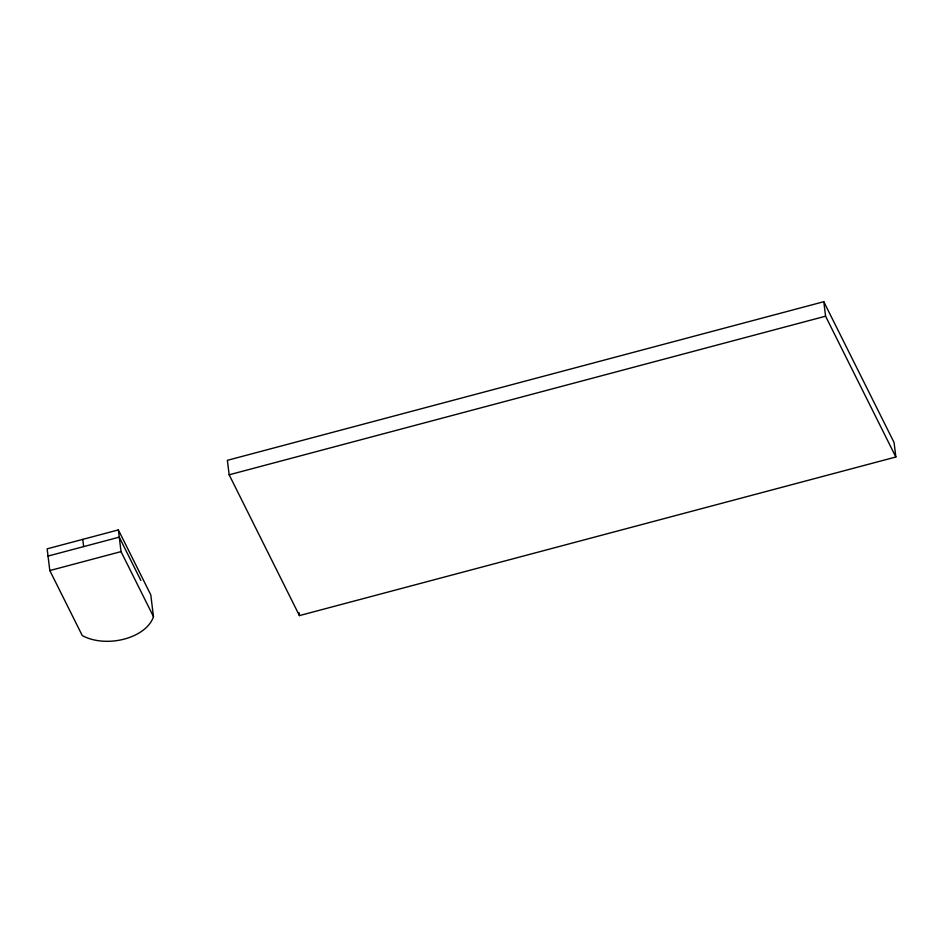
<?xml version="1.0" encoding="UTF-8"?>
<svg xmlns="http://www.w3.org/2000/svg" width="943" height="943" viewBox="0 0 943 943"><rect width="100%" height="100%" fill="white"/><g stroke="black" fill="none" stroke-linecap="round" stroke-linejoin="round"><path stroke-width="1.41" d="M823.793 301.713L227.381 460.325L229.161 474.8L299.426 615.602L895.85 457.001L894.07 442.526L823.793 301.713L825.573 316.2L895.85 457.001M229.161 474.8L825.573 316.2M118.37 529.907L47.15 548.838L49.814 570.562L82.253 635.547A42.364 26.487 -7 0 0 124.346 639.071A42.364 26.487 -7 0 0 153.461 616.604L150.797 594.892L118.37 529.907L121.034 551.62L153.461 616.604M48.034 556.075L119.254 537.145L140.872 580.464M49.814 570.562L121.034 551.62M299.072 612.714L299.426 615.602M82.76 539.372L83.644 546.61"/></g></svg>
